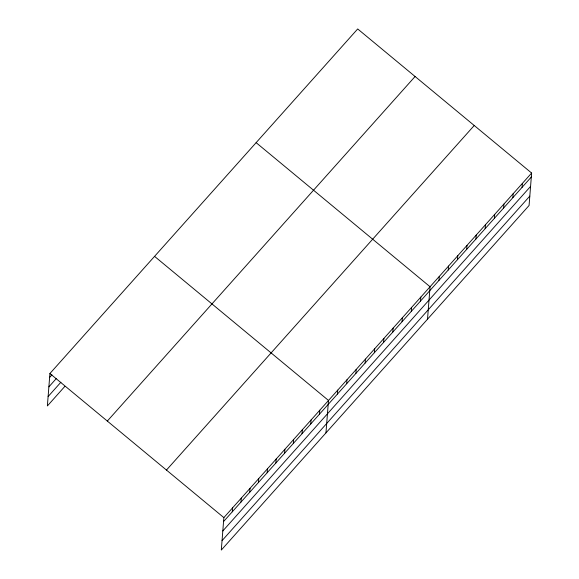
<?xml version="1.0" encoding="UTF-8"?>
<svg xmlns="http://www.w3.org/2000/svg" width="579" height="579" viewBox="0 0 579 579"><rect width="100%" height="100%" fill="white"/><g stroke="black" fill="none" stroke-linecap="round" stroke-linejoin="round"><path stroke-width="0.87" d="M531.623 173.049L223.863 517.619L221.308 550.05L529.076 205.487L531.623 173.049L357.692 28.95L49.924 373.513L47.377 405.951L64.812 386.425M232.266 511.807L232.577 507.855M240.987 502.044L241.298 498.092M249.708 492.28L250.019 488.329M258.429 482.517L258.741 478.565M267.151 472.754L267.462 468.802M275.872 462.99L276.183 459.038M284.586 453.227L284.897 449.275M293.307 443.463L293.618 439.519M302.028 433.707L302.339 429.756M310.749 423.944L311.061 419.992M319.47 414.18L319.782 410.229M325.948 432.897L328.503 400.465L154.564 256.367M337.419 394.082L337.731 390.13M346.655 383.739L346.966 379.788M355.89 373.404L356.201 369.453M365.125 363.069L365.436 359.118M374.352 352.734L374.664 348.782M383.587 342.392L383.899 338.44M392.823 332.057L393.134 328.105M402.05 321.721L402.362 317.77M411.285 311.386L411.597 307.435M420.52 301.044L420.832 297.092M427.512 319.188L430.067 286.757L256.128 142.658M438.983 280.374L439.295 276.422M448.218 270.038L448.53 266.087M457.453 259.696L457.765 255.744M466.681 249.361L466.992 245.409M475.916 239.026L476.228 235.074M485.151 228.691L485.463 224.739M494.386 218.348L494.698 214.396M503.614 208.013L503.925 204.061M512.849 197.678L513.16 193.726M522.084 187.343L522.396 183.391M49.613 377.465L51.944 374.866M48.875 386.866L56.431 378.405M48.115 396.55L60.904 382.234M107.325 421.071L415.092 76.5M166.463 470.061L474.23 125.498M223.552 521.57L531.312 177M222.806 530.965L530.574 186.402M222.047 540.648L529.814 196.086M49.924 373.513L223.863 517.619"/></g></svg>
